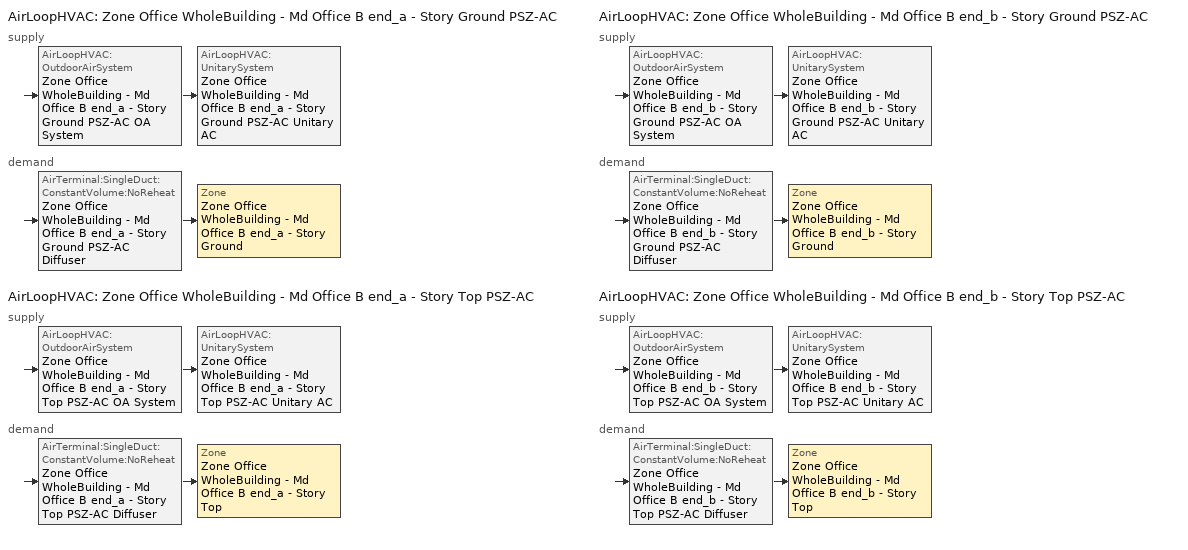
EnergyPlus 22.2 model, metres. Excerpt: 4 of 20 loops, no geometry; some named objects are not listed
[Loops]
AirLoopHVAC 'Zone Office WholeBuilding - Md Office B end_a - Story Ground PSZ-AC'
 supply: AirLoopHVAC:OutdoorAirSystem 'Zone Office WholeBuilding - Md Office B end_a - Story Ground PSZ-AC OA System' > AirLoopHVAC:UnitarySystem 'Zone Office WholeBuilding - Md Office B end_a - Story Ground PSZ-AC Unitary AC'
 demand: AirTerminal:SingleDuct:ConstantVolume:NoReheat 'Zone Office WholeBuilding - Md Office B end_a - Story Ground PSZ-AC Diffuser' > Zone 'Zone Office WholeBuilding - Md Office B end_a - Story Ground'
AirLoopHVAC 'Zone Office WholeBuilding - Md Office B end_a - Story Top PSZ-AC'
 supply: AirLoopHVAC:OutdoorAirSystem 'Zone Office WholeBuilding - Md Office B end_a - Story Top PSZ-AC OA System' > AirLoopHVAC:UnitarySystem 'Zone Office WholeBuilding - Md Office B end_a - Story Top PSZ-AC Unitary AC'
 demand: AirTerminal:SingleDuct:ConstantVolume:NoReheat 'Zone Office WholeBuilding - Md Office B end_a - Story Top PSZ-AC Diffuser' > Zone 'Zone Office WholeBuilding - Md Office B end_a - Story Top'
AirLoopHVAC 'Zone Office WholeBuilding - Md Office B end_b - Story Ground PSZ-AC'
 supply: AirLoopHVAC:OutdoorAirSystem 'Zone Office WholeBuilding - Md Office B end_b - Story Ground PSZ-AC OA System' > AirLoopHVAC:UnitarySystem 'Zone Office WholeBuilding - Md Office B end_b - Story Ground PSZ-AC Unitary AC'
 demand: AirTerminal:SingleDuct:ConstantVolume:NoReheat 'Zone Office WholeBuilding - Md Office B end_b - Story Ground PSZ-AC Diffuser' > Zone 'Zone Office WholeBuilding - Md Office B end_b - Story Ground'
AirLoopHVAC 'Zone Office WholeBuilding - Md Office B end_b - Story Top PSZ-AC'
 supply: AirLoopHVAC:OutdoorAirSystem 'Zone Office WholeBuilding - Md Office B end_b - Story Top PSZ-AC OA System' > AirLoopHVAC:UnitarySystem 'Zone Office WholeBuilding - Md Office B end_b - Story Top PSZ-AC Unitary AC'
 demand: AirTerminal:SingleDuct:ConstantVolume:NoReheat 'Zone Office WholeBuilding - Md Office B end_b - Story Top PSZ-AC Diffuser' > Zone 'Zone Office WholeBuilding - Md Office B end_b - Story Top'
[ZoneControl:Thermostat] Temperature Difference Between Cutout And Setpoint {deltaC}=0
Name | Zone or ZoneList | Control Type Schedule | Control 1
Zone Office WholeBuilding - Md Office B end_a - Story Ground Thermostat | Zone Office WholeBuilding - Md Office B end_a - Story Ground | Zone Office WholeBuilding - Md Office B end_a - Story Ground Thermostat Schedule | Office WholeBuilding - Md Office - 90.1-2016 Thermostat 8
Zone Office WholeBuilding - Md Office B end_a - Story Top Thermostat | Zone Office WholeBuilding - Md Office B end_a - Story Top | Zone Office WholeBuilding - Md Office B end_a - Story Top Thermostat Schedule | Office WholeBuilding - Md Office - 90.1-2016 Thermostat 9
Zone Office WholeBuilding - Md Office B end_b - Story Ground Thermostat | Zone Office WholeBuilding - Md Office B end_b - Story Ground | Zone Office WholeBuilding - Md Office B end_b - Story Ground Thermostat Schedule | Office WholeBuilding - Md Office - 90.1-2016 Thermostat 10
Zone Office WholeBuilding - Md Office B end_b - Story Top Thermostat | Zone Office WholeBuilding - Md Office B end_b - Story Top | Zone Office WholeBuilding - Md Office B end_b - Story Top Thermostat Schedule | Office WholeBuilding - Md Office - 90.1-2016 Thermostat 11
[ThermostatSetpoint:DualSetpoint] Heating Setpoint Temperature Schedule=OfficeMedium HTGSETP_SCH_YES_OPTIMUM; Cooling Setpoint Temperature Schedule=OfficeMedium CLGSETP_SCH_YES_OPTIMUM
Office WholeBuilding - Md Office - 90.1-2016 Thermostat 8; Office WholeBuilding - Md Office - 90.1-2016 Thermostat 9; Office WholeBuilding - Md Office - 90.1-2016 Thermostat 10; Office WholeBuilding - Md Office - 90.1-2016 Thermostat 11
[AirTerminal:SingleDuct:ConstantVolume:NoReheat] Availability Schedule=Always On Discrete; Maximum Air Flow Rate {m3/s}=AutoSize
Zone Office WholeBuilding - Md Office B end_a - Story Ground PSZ-AC Diffuser; Zone Office WholeBuilding - Md Office B end_a - Story Top PSZ-AC Diffuser; Zone Office WholeBuilding - Md Office B end_b - Story Ground PSZ-AC Diffuser; Zone Office WholeBuilding - Md Office B end_b - Story Top PSZ-AC Diffuser
[Zone equipment]
Zone Office WholeBuilding - Md Office B end_a - Story Ground: Zone Office WholeBuilding - Md Office B end_a - Story Ground PSZ-AC Diffuser
Zone Office WholeBuilding - Md Office B end_a - Story Top: Zone Office WholeBuilding - Md Office B end_a - Story Top PSZ-AC Diffuser
Zone Office WholeBuilding - Md Office B end_b - Story Ground: Zone Office WholeBuilding - Md Office B end_b - Story Ground PSZ-AC Diffuser
Zone Office WholeBuilding - Md Office B end_b - Story Top: Zone Office WholeBuilding - Md Office B end_b - Story Top PSZ-AC Diffuser
[Sizing:Zone] Zone Cooling Design Supply Air Temperature Input Method=SupplyAirTemperature; Zone Cooling Design Supply Air Temperature {C}=12.7778; Zone Cooling Design Supply Air Temperature Difference {deltaC}=11.11; Zone Heating Design Supply Air Temperature Input Method=SupplyAirTemperature; Zone Heating Design Supply Air Temperature {C}=50; Zone Heating Design Supply Air Temperature Difference {deltaC}=11.11; Zone Cooling Design Supply Air Humidity Ratio {kgWater/kgDryAir}=0.0085; Zone Heating Design Supply Air Humidity Ratio {kgWater/kgDryAir}=0.008; Cooling Design Air Flow Method=DesignDay; Cooling Design Air Flow Rate {m3/s}=0; Cooling Minimum Air Flow per Zone Floor Area {m3/s-m2}=0.000762; Cooling Minimum Air Flow {m3/s}=0; Cooling Minimum Air Flow Fraction=0; Heating Design Air Flow Method=DesignDay; Heating Design Air Flow Rate {m3/s}=0; Heating Maximum Air Flow per Zone Floor Area {m3/s-m2}=0.002032; Heating Maximum Air Flow {m3/s}=0.141576; Heating Maximum Air Flow Fraction=0.3; Account for Dedicated Outdoor Air System=No; Zone Load Sizing Method=Sensible Load Only No Latent Load; Zone Latent Cooling Design Supply Air Humidity Ratio Input Method=HumidityRatioDifference; Zone Cooling Design Supply Air Humidity Ratio Difference {kgWater/kgDryAir}=0.005; Zone Latent Heating Design Supply Air Humidity Ratio Input Method=HumidityRatioDifference; Zone Humidification Design Supply Air Humidity Ratio Difference {kgWater/kgDryAir}=0.005
Name | Design Specification Outdoor Air Object
Zone Office WholeBuilding - Md Office B end_a - Story Ground | Zone Office WholeBuilding - Md Office B end_a - Story Ground DSOA Space List
Zone Office WholeBuilding - Md Office B end_a - Story Top | Zone Office WholeBuilding - Md Office B end_a - Story Top DSOA Space List
Zone Office WholeBuilding - Md Office B end_b - Story Ground | Zone Office WholeBuilding - Md Office B end_b - Story Ground DSOA Space List
Zone Office WholeBuilding - Md Office B end_b - Story Top | Zone Office WholeBuilding - Md Office B end_b - Story Top DSOA Space List
[Controller:MechanicalVentilation] Demand Controlled Ventilation=No; System Outdoor Air Method=ZoneSum; Design Specification Outdoor Air Object Name 1=Office WholeBuilding - Md Office Ventilation
Name | Availability Schedule | Zone or ZoneList Name 1
Controller Mechanical Ventilation 5 | Zone Office WholeBuilding - Md Office B end_a - Story Ground PSZ-AC Occ Sch | Zone Office WholeBuilding - Md Office B end_a - Story Ground
Controller Mechanical Ventilation 14 | Zone Office WholeBuilding - Md Office B end_a - Story Top PSZ-AC Occ Sch | Zone Office WholeBuilding - Md Office B end_a - Story Top
Controller Mechanical Ventilation 6 | Zone Office WholeBuilding - Md Office B end_b - Story Ground PSZ-AC Occ Sch | Zone Office WholeBuilding - Md Office B end_b - Story Ground
Controller Mechanical Ventilation 15 | Zone Office WholeBuilding - Md Office B end_b - Story Top PSZ-AC Occ Sch | Zone Office WholeBuilding - Md Office B end_b - Story Top
[DesignSpecification:OutdoorAir]
Office WholeBuilding - Md Office Ventilation: Outdoor Air Method=Sum; Outdoor Air Flow per Person {m3/s-person}=0; Outdoor Air Flow per Zone Floor Area {m3/s-m2}=0.0004318; Outdoor Air Flow per Zone {m3/s}=0; Outdoor Air Flow Air Changes per Hour {1/hr}=0
[DesignSpecification:OutdoorAir:SpaceList] Space Design Specification Outdoor Air Object Name 1=Office WholeBuilding - Md Office Ventilation
Name | Space Name 1
Zone Office WholeBuilding - Md Office B end_a - Story Ground DSOA Space List | Office WholeBuilding - Md Office B end_a - Story Ground
Zone Office WholeBuilding - Md Office B end_a - Story Top DSOA Space List | Office WholeBuilding - Md Office B end_a - Story Top
Zone Office WholeBuilding - Md Office B end_b - Story Ground DSOA Space List | Office WholeBuilding - Md Office B end_b - Story Ground
Zone Office WholeBuilding - Md Office B end_b - Story Top DSOA Space List | Office WholeBuilding - Md Office B end_b - Story Top
[AirLoopHVAC] Design Supply Air Flow Rate {m3/s}=AutoSize; Design Return Air Flow Fraction of Supply Air Flow=1
Zone Office WholeBuilding - Md Office B end_a - Story Ground PSZ-AC; Zone Office WholeBuilding - Md Office B end_a - Story Top PSZ-AC; Zone Office WholeBuilding - Md Office B end_b - Story Ground PSZ-AC; Zone Office WholeBuilding - Md Office B end_b - Story Top PSZ-AC
[Sizing:System] Type of Load to Size On=Sensible; Design Outdoor Air Flow Rate {m3/s}=Autosize; Central Heating Maximum System Air Flow Ratio=1; Preheat Design Temperature {C}=7.22222; Preheat Design Humidity Ratio {kgWater/kgDryAir}=0.008; Precool Design Temperature {C}=12.7778; Precool Design Humidity Ratio {kgWater/kgDryAir}=0.008; Central Cooling Design Supply Air Temperature {C}=12.7778; Central Heating Design Supply Air Temperature {C}=50; Type of Zone Sum to Use=Coincident; 100% Outdoor Air in Cooling=No; 100% Outdoor Air in Heating=No; Central Cooling Design Supply Air Humidity Ratio {kgWater/kgDryAir}=0.0085; Central Heating Design Supply Air Humidity Ratio {kgWater/kgDryAir}=0.008; Cooling Supply Air Flow Rate Method=DesignDay; Cooling Supply Air Flow Rate {m3/s}=0; Cooling Supply Air Flow Rate Per Floor Area {m3/s-m2}=0.00996765; Cooling Fraction of Autosized Cooling Supply Air Flow Rate=1; Cooling Supply Air Flow Rate Per Unit Cooling Capacity {m3/s-W}=3.94755e-05; Heating Supply Air Flow Rate Method=DesignDay; Heating Supply Air Flow Rate {m3/s}=0; Heating Supply Air Flow Rate Per Floor Area {m3/s-m2}=0.00996765; Heating Fraction of Autosized Heating Supply Air Flow Rate=1; Heating Fraction of Autosized Cooling Supply Air Flow Rate=1; Heating Supply Air Flow Rate Per Unit Heating Capacity {m3/s-W}=3.15882e-05; System Outdoor Air Method=ZoneSum; Zone Maximum Outdoor Air Fraction=1; Cooling Design Capacity Method=CoolingDesignCapacity; Cooling Design Capacity {W}=Autosize; Cooling Design Capacity Per Floor Area {W/m2}=234.7; Fraction of Autosized Cooling Design Capacity=1; Heating Design Capacity Method=HeatingDesignCapacity; Heating Design Capacity {W}=Autosize; Heating Design Capacity Per Floor Area {W/m2}=157; Fraction of Autosized Heating Design Capacity=1; Central Cooling Capacity Control Method=OnOff; Occupant Diversity=Autosize
Zone Office WholeBuilding - Md Office B end_a - Story Ground PSZ-AC; Zone Office WholeBuilding - Md Office B end_a - Story Top PSZ-AC; Zone Office WholeBuilding - Md Office B end_b - Story Ground PSZ-AC; Zone Office WholeBuilding - Md Office B end_b - Story Top PSZ-AC
[Controller:OutdoorAir] Minimum Outdoor Air Flow Rate {m3/s}=Autosize; Maximum Outdoor Air Flow Rate {m3/s}=Autosize; Economizer Control Type=NoEconomizer; Economizer Control Action Type=ModulateFlow; Economizer Maximum Limit Dry-Bulb Temperature {C}=28; Economizer Maximum Limit Enthalpy {J/kg}=64000; Lockout Type=LockoutWithHeating; Minimum Limit Type=FixedMinimum; High Humidity Control=No; Control High Indoor Humidity Based on Outdoor Humidity Ratio=Yes; Heat Recovery Bypass Control Type=BypassWhenWithinEconomizerLimits
Name | Minimum Outdoor Air Schedule | Maximum Fraction of Outdoor Air Schedule | Mechanical Ventilation Controller
Zone Office WholeBuilding - Md Office B end_a - Story Ground PSZ-AC OA System Controller | Zone Office WholeBuilding - Md Office B end_a - Story Ground PSZ-AC Occ Sch | ZoneOfficeWholeBuildingMdOfficeBendaStoryGroundPSZACmaxOASch | Controller Mechanical Ventilation 5
Zone Office WholeBuilding - Md Office B end_a - Story Top PSZ-AC OA System Controller | Zone Office WholeBuilding - Md Office B end_a - Story Top PSZ-AC Occ Sch | ZoneOfficeWholeBuildingMdOfficeBendaStoryTopPSZACmaxOASch | Controller Mechanical Ventilation 14
Zone Office WholeBuilding - Md Office B end_b - Story Ground PSZ-AC OA System Controller | Zone Office WholeBuilding - Md Office B end_b - Story Ground PSZ-AC Occ Sch | ZoneOfficeWholeBuildingMdOfficeBendbStoryGroundPSZACmaxOASch | Controller Mechanical Ventilation 6
Zone Office WholeBuilding - Md Office B end_b - Story Top PSZ-AC OA System Controller | Zone Office WholeBuilding - Md Office B end_b - Story Top PSZ-AC Occ Sch | ZoneOfficeWholeBuildingMdOfficeBendbStoryTopPSZACmaxOASch | Controller Mechanical Ventilation 15
[SetpointManager:MixedAir] Control Variable=Temperature
Name | Setpoint Node or NodeList
Zone Office WholeBuilding - Md Office B end_a - Story Ground PSZ-AC Mixed Air Node OS Default SPM | Zone Office WholeBuilding - Md Office B end_a - Story Ground PSZ-AC Mixed Air Node
Zone Office WholeBuilding - Md Office B end_a - Story Top PSZ-AC Mixed Air Node OS Default SPM | Zone Office WholeBuilding - Md Office B end_a - Story Top PSZ-AC Mixed Air Node
Zone Office WholeBuilding - Md Office B end_b - Story Ground PSZ-AC Mixed Air Node OS Default SPM | Zone Office WholeBuilding - Md Office B end_b - Story Ground PSZ-AC Mixed Air Node
Zone Office WholeBuilding - Md Office B end_b - Story Top PSZ-AC Mixed Air Node OS Default SPM | Zone Office WholeBuilding - Md Office B end_b - Story Top PSZ-AC Mixed Air Node
[AirLoopHVAC:UnitarySystem] Control Type=Load; Dehumidification Control Type=None; Availability Schedule=Always On Discrete; Fan Placement=DrawThrough; DX Heating Coil Sizing Ratio=1; Use DOAS DX Cooling Coil=No; Minimum Supply Air Temperature {C}=2; Latent Load Control=SensibleOnlyLoadControl; Cooling Supply Air Flow Rate {m3/s}=Autosize; Heating Supply Air Flow Rate {m3/s}=Autosize; No Load Supply Air Flow Rate {m3/s}=Autosize; Maximum Supply Air Temperature {C}=80; Maximum Outdoor Dry-Bulb Temperature for Supplemental Heater Operation {C}=21; Maximum Cycling Rate {cycles/hr}=2.5; Heat Pump Time Constant {s}=60; Fraction of On-Cycle Power Use=0.01; Heat Pump Fan Delay Time {s}=60; Ancillary On-Cycle Electric Power {W}=0; Ancillary Off-Cycle Electric Power {W}=0
Name | Controlling Zone or Thermostat Location | Supply Fan | Supply Air Fan Operating Mode Schedule | Heating Coil | Cooling Coil | Supplemental Heating Coil
Zone Office WholeBuilding - Md Office B end_a - Story Ground PSZ-AC Unitary AC | Zone Office WholeBuilding - Md Office B end_a - Story Ground | Zone Office WholeBuilding - Md Office B end_a - Story Ground PSZ-AC Fan | Zone Office WholeBuilding - Md Office B end_a - Story Ground PSZ-AC Occ Sch | Zone Office WholeBuilding - Md Office B end_a - Story Ground PSZ-AC Gas Htg Coil 25kBtu/hr 0.8 Thermal Eff | Zone Office WholeBuilding - Md Office B end_a - Story Ground PSZ-AC 1spd DX AC Clg Coil 11kBtu/hr 14.0SEER | Zone Office WholeBuilding - Md Office B end_a - Story Ground PSZ-AC No Heat
Zone Office WholeBuilding - Md Office B end_a - Story Top PSZ-AC Unitary AC | Zone Office WholeBuilding - Md Office B end_a - Story Top | Zone Office WholeBuilding - Md Office B end_a - Story Top PSZ-AC Fan | Zone Office WholeBuilding - Md Office B end_a - Story Top PSZ-AC Occ Sch | Zone Office WholeBuilding - Md Office B end_a - Story Top PSZ-AC Gas Htg Coil 33kBtu/hr 0.8 Thermal Eff | Zone Office WholeBuilding - Md Office B end_a - Story Top PSZ-AC 1spd DX AC Clg Coil 14kBtu/hr 14.0SEER | Zone Office WholeBuilding - Md Office B end_a - Story Top PSZ-AC No Heat
Zone Office WholeBuilding - Md Office B end_b - Story Ground PSZ-AC Unitary AC | Zone Office WholeBuilding - Md Office B end_b - Story Ground | Zone Office WholeBuilding - Md Office B end_b - Story Ground PSZ-AC Fan | Zone Office WholeBuilding - Md Office B end_b - Story Ground PSZ-AC Occ Sch | Zone Office WholeBuilding - Md Office B end_b - Story Ground PSZ-AC Gas Htg Coil 25kBtu/hr 0.8 Thermal Eff | Zone Office WholeBuilding - Md Office B end_b - Story Ground PSZ-AC 1spd DX AC Clg Coil 11kBtu/hr 14.0SEER | Zone Office WholeBuilding - Md Office B end_b - Story Ground PSZ-AC No Heat
Zone Office WholeBuilding - Md Office B end_b - Story Top PSZ-AC Unitary AC | Zone Office WholeBuilding - Md Office B end_b - Story Top | Zone Office WholeBuilding - Md Office B end_b - Story Top PSZ-AC Fan | Zone Office WholeBuilding - Md Office B end_b - Story Top PSZ-AC Occ Sch | Zone Office WholeBuilding - Md Office B end_b - Story Top PSZ-AC Gas Htg Coil 32kBtu/hr 0.8 Thermal Eff | Zone Office WholeBuilding - Md Office B end_b - Story Top PSZ-AC 1spd DX AC Clg Coil 14kBtu/hr 14.0SEER | Zone Office WholeBuilding - Md Office B end_b - Story Top PSZ-AC No Heat
[Fan:OnOff] Availability Schedule=Always On Discrete; Fan Total Efficiency=0.55575; Pressure Rise {Pa}=622.722; Maximum Flow Rate {m3/s}=Autosize; Motor Efficiency=0.855; Motor In Airstream Fraction=1
Name | Fan Power Ratio Function of Speed Ratio Curve | Fan Efficiency Ratio Function of Speed Ratio Curve
Zone Office WholeBuilding - Md Office B end_a - Story Ground PSZ-AC Fan | Fan On Off Power Curve 4 | Fan On Off Efficiency Curve 4
Zone Office WholeBuilding - Md Office B end_a - Story Top PSZ-AC Fan | Fan On Off Power Curve 13 | Fan On Off Efficiency Curve 13
Zone Office WholeBuilding - Md Office B end_b - Story Ground PSZ-AC Fan | Fan On Off Power Curve 5 | Fan On Off Efficiency Curve 5
Zone Office WholeBuilding - Md Office B end_b - Story Top PSZ-AC Fan | Fan On Off Power Curve 14 | Fan On Off Efficiency Curve 14
[Coil:Heating:Fuel] Availability Schedule=Always On Discrete; Fuel Type=NaturalGas; Burner Efficiency=0.8; Nominal Capacity {W}=AutoSize; Parasitic Electric Load {W}=0; Parasitic Fuel Load {W}=0
Zone Office WholeBuilding - Md Office B end_a - Story Ground PSZ-AC Gas Htg Coil 25kBtu/hr 0.8 Thermal Eff; Zone Office WholeBuilding - Md Office B end_a - Story Top PSZ-AC Gas Htg Coil 33kBtu/hr 0.8 Thermal Eff; Zone Office WholeBuilding - Md Office B end_b - Story Ground PSZ-AC Gas Htg Coil 25kBtu/hr 0.8 Thermal Eff; Zone Office WholeBuilding - Md Office B end_b - Story Top PSZ-AC Gas Htg Coil 32kBtu/hr 0.8 Thermal Eff
[Coil:Cooling:DX:SingleSpeed] Availability Schedule=Always On Discrete; Gross Rated Total Cooling Capacity {W}=Autosize; Gross Rated Sensible Heat Ratio=Autosize; Gross Rated Cooling COP {W/W}=4.11713; Rated Air Flow Rate {m3/s}=Autosize; Rated Evaporator Fan Power Per Volume Flow Rate 2017 {W/(m3/s)}=773.3; Rated Evaporator Fan Power Per Volume Flow Rate 2023 {W/(m3/s)}=934.4; Total Cooling Capacity Function of Temperature Curve=PSZ-AC_Unitary_PackagecoolCapFT; Total Cooling Capacity Function of Flow Fraction Curve=PSZ-AC_Unitary_PackagecoolFFF; Energy Input Ratio Function of Temperature Curve=PSZ-AC DX Unitary Package EIRFT; Energy Input Ratio Function of Flow Fraction Curve=PSZ-AC_Unitary_PackagecoolEIRFFF; Part Load Fraction Correlation Curve=PSZ-AC_Unitary_PackagecoolPLR; Minimum Outdoor Dry-Bulb Temperature for Compressor Operation {C}=-25; Nominal Time for Condensate Removal to Begin {s}=0; Ratio of Initial Moisture Evaporation Rate and Steady State Latent Capacity=0; Maximum Cycling Rate {cycles/hr}=0; Latent Capacity Time Constant {s}=0; Condenser Type=AirCooled; Evaporative Condenser Effectiveness=0.9; Evaporative Condenser Air Flow Rate {m3/s}=Autosize; Evaporative Condenser Pump Rated Power Consumption {W}=Autosize; Crankcase Heater Capacity {W}=0; Maximum Outdoor Dry-Bulb Temperature for Crankcase Heater Operation {C}=10; Basin Heater Capacity {W/K}=0; Basin Heater Setpoint Temperature {C}=2
Zone Office WholeBuilding - Md Office B end_a - Story Ground PSZ-AC 1spd DX AC Clg Coil 11kBtu/hr 14.0SEER; Zone Office WholeBuilding - Md Office B end_a - Story Top PSZ-AC 1spd DX AC Clg Coil 14kBtu/hr 14.0SEER; Zone Office WholeBuilding - Md Office B end_b - Story Ground PSZ-AC 1spd DX AC Clg Coil 11kBtu/hr 14.0SEER; Zone Office WholeBuilding - Md Office B end_b - Story Top PSZ-AC 1spd DX AC Clg Coil 14kBtu/hr 14.0SEER
[Coil:Heating:Electric] Availability Schedule=Always Off Discrete; Efficiency=1; Nominal Capacity {W}=0
Zone Office WholeBuilding - Md Office B end_a - Story Ground PSZ-AC No Heat; Zone Office WholeBuilding - Md Office B end_a - Story Top PSZ-AC No Heat; Zone Office WholeBuilding - Md Office B end_b - Story Ground PSZ-AC No Heat; Zone Office WholeBuilding - Md Office B end_b - Story Top PSZ-AC No Heat
[SetpointManager:SingleZone:Reheat] Control Variable=Temperature; Minimum Supply Air Temperature {C}=12.7778; Maximum Supply Air Temperature {C}=50
Name | Control Zone | Setpoint Node or NodeList
Zone Office WholeBuilding - Md Office B end_a - Story Ground Setpoint Manager SZ Reheat | Zone Office WholeBuilding - Md Office B end_a - Story Ground | Zone Office WholeBuilding - Md Office B end_a - Story Ground PSZ-AC Supply Outlet Node
Zone Office WholeBuilding - Md Office B end_a - Story Top Setpoint Manager SZ Reheat | Zone Office WholeBuilding - Md Office B end_a - Story Top | Zone Office WholeBuilding - Md Office B end_a - Story Top PSZ-AC Supply Outlet Node
Zone Office WholeBuilding - Md Office B end_b - Story Ground Setpoint Manager SZ Reheat | Zone Office WholeBuilding - Md Office B end_b - Story Ground | Zone Office WholeBuilding - Md Office B end_b - Story Ground PSZ-AC Supply Outlet Node
Zone Office WholeBuilding - Md Office B end_b - Story Top Setpoint Manager SZ Reheat | Zone Office WholeBuilding - Md Office B end_b - Story Top | Zone Office WholeBuilding - Md Office B end_b - Story Top PSZ-AC Supply Outlet Node
[Schedule:Day:Interval]
OfficeMedium HTGSETP_SCH_YES_OPTIMUM Wkdy Day: Average, 04:30, 15.6, 04:40, 15.9667, 04:50, 16.3333, 05:00, 16.7, 05:10, 17.0667, 05:20, 17.4333, 05:30, 17.8, 05:40, 18.1667, 05:50, 18.5333, 06:00, 18.9, 06:10, 19.2667, 06:20, 19.6333, 06:30, 20, 06:40, 20.1667, 06:50, 20.3333, 07:00, 20.5, 07:10, 20.6667, 07:20, 20.8333, 07:30, 21, 21:00, 21, 21:10, 20.55, 21:20, 20.1, 21:30, 19.65, 21:40, 19.2, 21:50, 18.75, 22:00, 18.3, 22:10, 17.85, 22:20, 17.4, 22:30, 16.95, 22:40, 16.5, 22:50, 16.05, 23:00, 15.6, 24:00, 15.6
OfficeMedium HTGSETP_SCH_YES_OPTIMUM Sat Day: Average, 04:30, 15.6, 04:40, 15.9667, 04:50, 16.3333, 05:00, 16.7, 05:10, 17.0667, 05:20, 17.4333, 05:30, 17.8, 05:40, 18.1667, 05:50, 18.5333, 06:00, 18.9, 06:10, 19.2667, 06:20, 19.6333, 06:30, 20, 06:40, 20.1667, 06:50, 20.3333, 07:00, 20.5, 07:10, 20.6667, 07:20, 20.8333, 07:30, 21, 15:00, 21, 15:09, 20.775, 15:19, 20.55, 15:29, 20.325, 15:39, 20.1, 15:49, 19.875, 15:59, 19.65, 16:09, 19.425, 16:19, 19.2, 16:30, 18.975, 16:40, 18.75, 16:50, 18.525, 17:00, 18.3, 17:10, 18.075, 17:20, 17.85, 17:30, 17.625, 17:40, 17.4, 17:50, 17.175, 18:00, 16.95, 18:10, 16.725, 18:20, 16.5, 18:30, 16.275, 18:40, 16.05, 18:50, 15.825, 19:00, 15.6, 24:00, 15.6
OfficeMedium HTGSETP_SCH_YES_OPTIMUM Default: Average, 24:00, 15.6
OfficeMedium HTGSETP_SCH_YES_OPTIMUM Summer Design Day: No, 24:00, 15.6
OfficeMedium HTGSETP_SCH_YES_OPTIMUM Winter Design Day: No, 05:00, 15.6, 06:00, 17.6, 07:00, 19.6, 22:00, 21, 24:00, 15.6
OfficeMedium CLGSETP_SCH_YES_OPTIMUM Wkdy Day: Average, 04:30, 26.7, 04:40, 26.5167, 04:50, 26.3333, 05:00, 26.15, 05:10, 25.9667, 05:20, 25.7833, 05:30, 25.6, 05:40, 25.5, 05:50, 25.4, 06:00, 25.3, 06:10, 25.2, 06:20, 25.1, 06:30, 25, 06:40, 24.8333, 06:50, 24.6667, 07:00, 24.5, 07:10, 24.3333, 07:20, 24.1667, 07:30, 24, 21:00, 24, 21:10, 24.225, 21:20, 24.45, 21:30, 24.675, 21:40, 24.9, 21:50, 25.125, 22:00, 25.35, 22:10, 25.575, 22:20, 25.8, 22:30, 26.025, 22:40, 26.25, 22:50, 26.475, 23:00, 26.7, 24:00, 26.7
OfficeMedium CLGSETP_SCH_YES_OPTIMUM Sat Day: Average, 04:30, 26.7, 04:40, 26.5333, 04:50, 26.3667, 05:00, 26.2, 05:10, 26.0333, 05:20, 25.8667, 05:30, 25.7, 05:40, 25.5833, 05:50, 25.4667, 06:00, 25.35, 06:10, 25.2333, 06:20, 25.1167, 06:30, 25, 06:40, 24.8333, 06:50, 24.6667, 07:00, 24.5, 07:10, 24.3333, 07:20, 24.1667, 07:30, 24, 15:00, 24, 15:09, 24.1125, 15:19, 24.225, 15:29, 24.3375, 15:39, 24.45, 15:49, 24.5625, 15:59, 24.675, 16:09, 24.7875, 16:19, 24.9, 16:30, 25.0125, 16:40, 25.125, 16:50, 25.2375, 17:00, 25.35, 17:10, 25.4625, 17:20, 25.575, 17:30, 25.6875, 17:40, 25.8, 17:50, 25.9125, 18:00, 26.025, 18:10, 26.1375, 18:20, 26.25, 18:30, 26.3625, 18:40, 26.475, 18:50, 26.5875, 19:00, 26.7, 24:00, 26.7
OfficeMedium CLGSETP_SCH_YES_OPTIMUM Default: Average, 24:00, 26.7
OfficeMedium CLGSETP_SCH_YES_OPTIMUM Summer Design Day: No, 05:00, 26.7, 06:00, 25.7, 07:00, 25, 22:00, 24, 24:00, 26.7
OfficeMedium CLGSETP_SCH_YES_OPTIMUM Winter Design Day: No, 24:00, 26.7
Zone Office WholeBuilding - Md Office B end_a - Story Ground PSZ-AC Occ Sch Friday; Zone Office WholeBuilding - Md Office B end_a - Story Ground PSZ-AC Occ Sch Default; Zone Office WholeBuilding - Md Office B end_a - Story Top PSZ-AC Occ Sch Friday; Zone Office WholeBuilding - Md Office B end_a - Story Top PSZ-AC Occ Sch Default; Zone Office WholeBuilding - Md Office B end_b - Story Ground PSZ-AC Occ Sch Friday; Zone Office WholeBuilding - Md Office B end_b - Story Ground PSZ-AC Occ Sch Default; Zone Office WholeBuilding - Md Office B end_b - Story Top PSZ-AC Occ Sch Friday; Zone Office WholeBuilding - Md Office B end_b - Story Top PSZ-AC Occ Sch Default: No, 06:50, 0, 18:10, 1, 24:00, 0
Zone Office WholeBuilding - Md Office B end_a - Story Ground PSZ-AC Occ Sch Saturday; Zone Office WholeBuilding - Md Office B end_a - Story Top PSZ-AC Occ Sch Saturday; Zone Office WholeBuilding - Md Office B end_b - Story Ground PSZ-AC Occ Sch Saturday; Zone Office WholeBuilding - Md Office B end_b - Story Top PSZ-AC Occ Sch Saturday: No, 07:20, 0, 12:59, 1, 24:00, 0
Zone Office WholeBuilding - Md Office B end_a - Story Ground PSZ-AC Occ Sch Sunday; Zone Office WholeBuilding - Md Office B end_a - Story Top PSZ-AC Occ Sch Sunday; Zone Office WholeBuilding - Md Office B end_b - Story Ground PSZ-AC Occ Sch Sunday; Zone Office WholeBuilding - Md Office B end_b - Story Top PSZ-AC Occ Sch Sunday: No, 24:00, 0
Zone Office WholeBuilding - Md Office B end_a - Story Ground PSZ-AC Occ Sch Summer Design Day; Zone Office WholeBuilding - Md Office B end_a - Story Ground PSZ-AC Occ Sch Winter Design Day; Zone Office WholeBuilding - Md Office B end_a - Story Top PSZ-AC Occ Sch Summer Design Day; Zone Office WholeBuilding - Md Office B end_a - Story Top PSZ-AC Occ Sch Winter Design Day; Zone Office WholeBuilding - Md Office B end_b - Story Ground PSZ-AC Occ Sch Summer Design Day; Zone Office WholeBuilding - Md Office B end_b - Story Ground PSZ-AC Occ Sch Winter Design Day; Zone Office WholeBuilding - Md Office B end_b - Story Top PSZ-AC Occ Sch Summer Design Day; Zone Office WholeBuilding - Md Office B end_b - Story Top PSZ-AC Occ Sch Winter Design Day: No, 24:00, 1
ZoneOfficeWholeBuildingMdOfficeBendaStoryGroundPSZACmaxOASchDefault; ZoneOfficeWholeBuildingMdOfficeBendaStoryTopPSZACmaxOASchDefault; ZoneOfficeWholeBuildingMdOfficeBendbStoryGroundPSZACmaxOASchDefault; ZoneOfficeWholeBuildingMdOfficeBendbStoryTopPSZACmaxOASchDefault: No, 24:00, 0.7
[Schedule:Week:Daily]
OfficeMedium HTGSETP_SCH_YES_OPTIMUM Week Rule - Jan1-Jan4: OfficeMedium HTGSETP_SCH_YES_OPTIMUM Wkdy Day, OfficeMedium HTGSETP_SCH_YES_OPTIMUM Wkdy Day, OfficeMedium HTGSETP_SCH_YES_OPTIMUM Wkdy Day, OfficeMedium HTGSETP_SCH_YES_OPTIMUM Wkdy Day, OfficeMedium HTGSETP_SCH_YES_OPTIMUM Wkdy Day, OfficeMedium HTGSETP_SCH_YES_OPTIMUM Wkdy Day, OfficeMedium HTGSETP_SCH_YES_OPTIMUM Sat Day, OfficeMedium HTGSETP_SCH_YES_OPTIMUM Default, OfficeMedium HTGSETP_SCH_YES_OPTIMUM Summer Design Day, OfficeMedium HTGSETP_SCH_YES_OPTIMUM Winter Design Day, OfficeMedium HTGSETP_SCH_YES_OPTIMUM Default, OfficeMedium HTGSETP_SCH_YES_OPTIMUM Default
OfficeMedium HTGSETP_SCH_YES_OPTIMUM Week Rule - Jan5-Dec31: OfficeMedium HTGSETP_SCH_YES_OPTIMUM Default, OfficeMedium HTGSETP_SCH_YES_OPTIMUM Wkdy Day, OfficeMedium HTGSETP_SCH_YES_OPTIMUM Wkdy Day, OfficeMedium HTGSETP_SCH_YES_OPTIMUM Wkdy Day, OfficeMedium HTGSETP_SCH_YES_OPTIMUM Wkdy Day, OfficeMedium HTGSETP_SCH_YES_OPTIMUM Wkdy Day, OfficeMedium HTGSETP_SCH_YES_OPTIMUM Sat Day, OfficeMedium HTGSETP_SCH_YES_OPTIMUM Default, OfficeMedium HTGSETP_SCH_YES_OPTIMUM Summer Design Day, OfficeMedium HTGSETP_SCH_YES_OPTIMUM Winter Design Day, OfficeMedium HTGSETP_SCH_YES_OPTIMUM Default, OfficeMedium HTGSETP_SCH_YES_OPTIMUM Default
OfficeMedium CLGSETP_SCH_YES_OPTIMUM Week Rule - Jan1-Jan4: OfficeMedium CLGSETP_SCH_YES_OPTIMUM Wkdy Day, OfficeMedium CLGSETP_SCH_YES_OPTIMUM Wkdy Day, OfficeMedium CLGSETP_SCH_YES_OPTIMUM Wkdy Day, OfficeMedium CLGSETP_SCH_YES_OPTIMUM Wkdy Day, OfficeMedium CLGSETP_SCH_YES_OPTIMUM Wkdy Day, OfficeMedium CLGSETP_SCH_YES_OPTIMUM Wkdy Day, OfficeMedium CLGSETP_SCH_YES_OPTIMUM Sat Day, OfficeMedium CLGSETP_SCH_YES_OPTIMUM Default, OfficeMedium CLGSETP_SCH_YES_OPTIMUM Summer Design Day, OfficeMedium CLGSETP_SCH_YES_OPTIMUM Winter Design Day, OfficeMedium CLGSETP_SCH_YES_OPTIMUM Default, OfficeMedium CLGSETP_SCH_YES_OPTIMUM Default
OfficeMedium CLGSETP_SCH_YES_OPTIMUM Week Rule - Jan5-Dec31: OfficeMedium CLGSETP_SCH_YES_OPTIMUM Default, OfficeMedium CLGSETP_SCH_YES_OPTIMUM Wkdy Day, OfficeMedium CLGSETP_SCH_YES_OPTIMUM Wkdy Day, OfficeMedium CLGSETP_SCH_YES_OPTIMUM Wkdy Day, OfficeMedium CLGSETP_SCH_YES_OPTIMUM Wkdy Day, OfficeMedium CLGSETP_SCH_YES_OPTIMUM Wkdy Day, OfficeMedium CLGSETP_SCH_YES_OPTIMUM Sat Day, OfficeMedium CLGSETP_SCH_YES_OPTIMUM Default, OfficeMedium CLGSETP_SCH_YES_OPTIMUM Summer Design Day, OfficeMedium CLGSETP_SCH_YES_OPTIMUM Winter Design Day, OfficeMedium CLGSETP_SCH_YES_OPTIMUM Default, OfficeMedium CLGSETP_SCH_YES_OPTIMUM Default
Zone Office WholeBuilding - Md Office B end_a - Story Ground PSZ-AC Occ Sch Week Rule - Jan1-Jan4: Zone Office WholeBuilding - Md Office B end_a - Story Ground PSZ-AC Occ Sch Friday, Zone Office WholeBuilding - Md Office B end_a - Story Ground PSZ-AC Occ Sch Friday, Zone Office WholeBuilding - Md Office B end_a - Story Ground PSZ-AC Occ Sch Friday, Zone Office WholeBuilding - Md Office B end_a - Story Ground PSZ-AC Occ Sch Friday, Zone Office WholeBuilding - Md Office B end_a - Story Ground PSZ-AC Occ Sch Default, Zone Office WholeBuilding - Md Office B end_a - Story Ground PSZ-AC Occ Sch Friday, Zone Office WholeBuilding - Md Office B end_a - Story Ground PSZ-AC Occ Sch Saturday, Zone Office WholeBuilding - Md Office B end_a - Story Ground PSZ-AC Occ Sch Default, Zone Office WholeBuilding - Md Office B end_a - Story Ground PSZ-AC Occ Sch Summer Design Day, Zone Office WholeBuilding - Md Office B end_a - Story Ground PSZ-AC Occ Sch Winter Design Day, Zone Office WholeBuilding - Md Office B end_a - Story Ground PSZ-AC Occ Sch Default, Zone Office WholeBuilding - Md Office B end_a - Story Ground PSZ-AC Occ Sch Default
Zone Office WholeBuilding - Md Office B end_a - Story Ground PSZ-AC Occ Sch Week Rule - Jan5-Dec31: Zone Office WholeBuilding - Md Office B end_a - Story Ground PSZ-AC Occ Sch Sunday, Zone Office WholeBuilding - Md Office B end_a - Story Ground PSZ-AC Occ Sch Friday, Zone Office WholeBuilding - Md Office B end_a - Story Ground PSZ-AC Occ Sch Friday, Zone Office WholeBuilding - Md Office B end_a - Story Ground PSZ-AC Occ Sch Friday, Zone Office WholeBuilding - Md Office B end_a - Story Ground PSZ-AC Occ Sch Default, Zone Office WholeBuilding - Md Office B end_a - Story Ground PSZ-AC Occ Sch Friday, Zone Office WholeBuilding - Md Office B end_a - Story Ground PSZ-AC Occ Sch Saturday, Zone Office WholeBuilding - Md Office B end_a - Story Ground PSZ-AC Occ Sch Default, Zone Office WholeBuilding - Md Office B end_a - Story Ground PSZ-AC Occ Sch Summer Design Day, Zone Office WholeBuilding - Md Office B end_a - Story Ground PSZ-AC Occ Sch Winter Design Day, Zone Office WholeBuilding - Md Office B end_a - Story Ground PSZ-AC Occ Sch Default, Zone Office WholeBuilding - Md Office B end_a - Story Ground PSZ-AC Occ Sch Default
Zone Office WholeBuilding - Md Office B end_a - Story Top PSZ-AC Occ Sch Week Rule - Jan1-Jan4: Zone Office WholeBuilding - Md Office B end_a - Story Top PSZ-AC Occ Sch Friday, Zone Office WholeBuilding - Md Office B end_a - Story Top PSZ-AC Occ Sch Friday, Zone Office WholeBuilding - Md Office B end_a - Story Top PSZ-AC Occ Sch Friday, Zone Office WholeBuilding - Md Office B end_a - Story Top PSZ-AC Occ Sch Friday, Zone Office WholeBuilding - Md Office B end_a - Story Top PSZ-AC Occ Sch Default, Zone Office WholeBuilding - Md Office B end_a - Story Top PSZ-AC Occ Sch Friday, Zone Office WholeBuilding - Md Office B end_a - Story Top PSZ-AC Occ Sch Saturday, Zone Office WholeBuilding - Md Office B end_a - Story Top PSZ-AC Occ Sch Default, Zone Office WholeBuilding - Md Office B end_a - Story Top PSZ-AC Occ Sch Summer Design Day, Zone Office WholeBuilding - Md Office B end_a - Story Top PSZ-AC Occ Sch Winter Design Day, Zone Office WholeBuilding - Md Office B end_a - Story Top PSZ-AC Occ Sch Default, Zone Office WholeBuilding - Md Office B end_a - Story Top PSZ-AC Occ Sch Default
Zone Office WholeBuilding - Md Office B end_a - Story Top PSZ-AC Occ Sch Week Rule - Jan5-Dec31: Zone Office WholeBuilding - Md Office B end_a - Story Top PSZ-AC Occ Sch Sunday, Zone Office WholeBuilding - Md Office B end_a - Story Top PSZ-AC Occ Sch Friday, Zone Office WholeBuilding - Md Office B end_a - Story Top PSZ-AC Occ Sch Friday, Zone Office WholeBuilding - Md Office B end_a - Story Top PSZ-AC Occ Sch Friday, Zone Office WholeBuilding - Md Office B end_a - Story Top PSZ-AC Occ Sch Default, Zone Office WholeBuilding - Md Office B end_a - Story Top PSZ-AC Occ Sch Friday, Zone Office WholeBuilding - Md Office B end_a - Story Top PSZ-AC Occ Sch Saturday, Zone Office WholeBuilding - Md Office B end_a - Story Top PSZ-AC Occ Sch Default, Zone Office WholeBuilding - Md Office B end_a - Story Top PSZ-AC Occ Sch Summer Design Day, Zone Office WholeBuilding - Md Office B end_a - Story Top PSZ-AC Occ Sch Winter Design Day, Zone Office WholeBuilding - Md Office B end_a - Story Top PSZ-AC Occ Sch Default, Zone Office WholeBuilding - Md Office B end_a - Story Top PSZ-AC Occ Sch Default
Zone Office WholeBuilding - Md Office B end_b - Story Ground PSZ-AC Occ Sch Week Rule - Jan1-Jan4: Zone Office WholeBuilding - Md Office B end_b - Story Ground PSZ-AC Occ Sch Friday, Zone Office WholeBuilding - Md Office B end_b - Story Ground PSZ-AC Occ Sch Friday, Zone Office WholeBuilding - Md Office B end_b - Story Ground PSZ-AC Occ Sch Friday, Zone Office WholeBuilding - Md Office B end_b - Story Ground PSZ-AC Occ Sch Friday, Zone Office WholeBuilding - Md Office B end_b - Story Ground PSZ-AC Occ Sch Default, Zone Office WholeBuilding - Md Office B end_b - Story Ground PSZ-AC Occ Sch Friday, Zone Office WholeBuilding - Md Office B end_b - Story Ground PSZ-AC Occ Sch Saturday, Zone Office WholeBuilding - Md Office B end_b - Story Ground PSZ-AC Occ Sch Default, Zone Office WholeBuilding - Md Office B end_b - Story Ground PSZ-AC Occ Sch Summer Design Day, Zone Office WholeBuilding - Md Office B end_b - Story Ground PSZ-AC Occ Sch Winter Design Day, Zone Office WholeBuilding - Md Office B end_b - Story Ground PSZ-AC Occ Sch Default, Zone Office WholeBuilding - Md Office B end_b - Story Ground PSZ-AC Occ Sch Default
Zone Office WholeBuilding - Md Office B end_b - Story Ground PSZ-AC Occ Sch Week Rule - Jan5-Dec31: Zone Office WholeBuilding - Md Office B end_b - Story Ground PSZ-AC Occ Sch Sunday, Zone Office WholeBuilding - Md Office B end_b - Story Ground PSZ-AC Occ Sch Friday, Zone Office WholeBuilding - Md Office B end_b - Story Ground PSZ-AC Occ Sch Friday, Zone Office WholeBuilding - Md Office B end_b - Story Ground PSZ-AC Occ Sch Friday, Zone Office WholeBuilding - Md Office B end_b - Story Ground PSZ-AC Occ Sch Default, Zone Office WholeBuilding - Md Office B end_b - Story Ground PSZ-AC Occ Sch Friday, Zone Office WholeBuilding - Md Office B end_b - Story Ground PSZ-AC Occ Sch Saturday, Zone Office WholeBuilding - Md Office B end_b - Story Ground PSZ-AC Occ Sch Default, Zone Office WholeBuilding - Md Office B end_b - Story Ground PSZ-AC Occ Sch Summer Design Day, Zone Office WholeBuilding - Md Office B end_b - Story Ground PSZ-AC Occ Sch Winter Design Day, Zone Office WholeBuilding - Md Office B end_b - Story Ground PSZ-AC Occ Sch Default, Zone Office WholeBuilding - Md Office B end_b - Story Ground PSZ-AC Occ Sch Default
Zone Office WholeBuilding - Md Office B end_b - Story Top PSZ-AC Occ Sch Week Rule - Jan1-Jan4: Zone Office WholeBuilding - Md Office B end_b - Story Top PSZ-AC Occ Sch Friday, Zone Office WholeBuilding - Md Office B end_b - Story Top PSZ-AC Occ Sch Friday, Zone Office WholeBuilding - Md Office B end_b - Story Top PSZ-AC Occ Sch Friday, Zone Office WholeBuilding - Md Office B end_b - Story Top PSZ-AC Occ Sch Friday, Zone Office WholeBuilding - Md Office B end_b - Story Top PSZ-AC Occ Sch Default, Zone Office WholeBuilding - Md Office B end_b - Story Top PSZ-AC Occ Sch Friday, Zone Office WholeBuilding - Md Office B end_b - Story Top PSZ-AC Occ Sch Saturday, Zone Office WholeBuilding - Md Office B end_b - Story Top PSZ-AC Occ Sch Default, Zone Office WholeBuilding - Md Office B end_b - Story Top PSZ-AC Occ Sch Summer Design Day, Zone Office WholeBuilding - Md Office B end_b - Story Top PSZ-AC Occ Sch Winter Design Day, Zone Office WholeBuilding - Md Office B end_b - Story Top PSZ-AC Occ Sch Default, Zone Office WholeBuilding - Md Office B end_b - Story Top PSZ-AC Occ Sch Default
Zone Office WholeBuilding - Md Office B end_b - Story Top PSZ-AC Occ Sch Week Rule - Jan5-Dec31: Zone Office WholeBuilding - Md Office B end_b - Story Top PSZ-AC Occ Sch Sunday, Zone Office WholeBuilding - Md Office B end_b - Story Top PSZ-AC Occ Sch Friday, Zone Office WholeBuilding - Md Office B end_b - Story Top PSZ-AC Occ Sch Friday, Zone Office WholeBuilding - Md Office B end_b - Story Top PSZ-AC Occ Sch Friday, Zone Office WholeBuilding - Md Office B end_b - Story Top PSZ-AC Occ Sch Default, Zone Office WholeBuilding - Md Office B end_b - Story Top PSZ-AC Occ Sch Friday, Zone Office WholeBuilding - Md Office B end_b - Story Top PSZ-AC Occ Sch Saturday, Zone Office WholeBuilding - Md Office B end_b - Story Top PSZ-AC Occ Sch Default, Zone Office WholeBuilding - Md Office B end_b - Story Top PSZ-AC Occ Sch Summer Design Day, Zone Office WholeBuilding - Md Office B end_b - Story Top PSZ-AC Occ Sch Winter Design Day, Zone Office WholeBuilding - Md Office B end_b - Story Top PSZ-AC Occ Sch Default, Zone Office WholeBuilding - Md Office B end_b - Story Top PSZ-AC Occ Sch Default
ZoneOfficeWholeBuildingMdOfficeBendaStoryGroundPSZACmaxOASch Week Rule - Jan1-Dec31: ZoneOfficeWholeBuildingMdOfficeBendaStoryGroundPSZACmaxOASchDefault, ZoneOfficeWholeBuildingMdOfficeBendaStoryGroundPSZACmaxOASchDefault, ZoneOfficeWholeBuildingMdOfficeBendaStoryGroundPSZACmaxOASchDefault, ZoneOfficeWholeBuildingMdOfficeBendaStoryGroundPSZACmaxOASchDefault, ZoneOfficeWholeBuildingMdOfficeBendaStoryGroundPSZACmaxOASchDefault, ZoneOfficeWholeBuildingMdOfficeBendaStoryGroundPSZACmaxOASchDefault, ZoneOfficeWholeBuildingMdOfficeBendaStoryGroundPSZACmaxOASchDefault, ZoneOfficeWholeBuildingMdOfficeBendaStoryGroundPSZACmaxOASchDefault, ZoneOfficeWholeBuildingMdOfficeBendaStoryGroundPSZACmaxOASchDefault, ZoneOfficeWholeBuildingMdOfficeBendaStoryGroundPSZACmaxOASchDefault, ZoneOfficeWholeBuildingMdOfficeBendaStoryGroundPSZACmaxOASchDefault, ZoneOfficeWholeBuildingMdOfficeBendaStoryGroundPSZACmaxOASchDefault
ZoneOfficeWholeBuildingMdOfficeBendaStoryTopPSZACmaxOASch Week Rule - Jan1-Dec31: ZoneOfficeWholeBuildingMdOfficeBendaStoryTopPSZACmaxOASchDefault, ZoneOfficeWholeBuildingMdOfficeBendaStoryTopPSZACmaxOASchDefault, ZoneOfficeWholeBuildingMdOfficeBendaStoryTopPSZACmaxOASchDefault, ZoneOfficeWholeBuildingMdOfficeBendaStoryTopPSZACmaxOASchDefault, ZoneOfficeWholeBuildingMdOfficeBendaStoryTopPSZACmaxOASchDefault, ZoneOfficeWholeBuildingMdOfficeBendaStoryTopPSZACmaxOASchDefault, ZoneOfficeWholeBuildingMdOfficeBendaStoryTopPSZACmaxOASchDefault, ZoneOfficeWholeBuildingMdOfficeBendaStoryTopPSZACmaxOASchDefault, ZoneOfficeWholeBuildingMdOfficeBendaStoryTopPSZACmaxOASchDefault, ZoneOfficeWholeBuildingMdOfficeBendaStoryTopPSZACmaxOASchDefault, ZoneOfficeWholeBuildingMdOfficeBendaStoryTopPSZACmaxOASchDefault, ZoneOfficeWholeBuildingMdOfficeBendaStoryTopPSZACmaxOASchDefault
ZoneOfficeWholeBuildingMdOfficeBendbStoryGroundPSZACmaxOASch Week Rule - Jan1-Dec31: ZoneOfficeWholeBuildingMdOfficeBendbStoryGroundPSZACmaxOASchDefault, ZoneOfficeWholeBuildingMdOfficeBendbStoryGroundPSZACmaxOASchDefault, ZoneOfficeWholeBuildingMdOfficeBendbStoryGroundPSZACmaxOASchDefault, ZoneOfficeWholeBuildingMdOfficeBendbStoryGroundPSZACmaxOASchDefault, ZoneOfficeWholeBuildingMdOfficeBendbStoryGroundPSZACmaxOASchDefault, ZoneOfficeWholeBuildingMdOfficeBendbStoryGroundPSZACmaxOASchDefault, ZoneOfficeWholeBuildingMdOfficeBendbStoryGroundPSZACmaxOASchDefault, ZoneOfficeWholeBuildingMdOfficeBendbStoryGroundPSZACmaxOASchDefault, ZoneOfficeWholeBuildingMdOfficeBendbStoryGroundPSZACmaxOASchDefault, ZoneOfficeWholeBuildingMdOfficeBendbStoryGroundPSZACmaxOASchDefault, ZoneOfficeWholeBuildingMdOfficeBendbStoryGroundPSZACmaxOASchDefault, ZoneOfficeWholeBuildingMdOfficeBendbStoryGroundPSZACmaxOASchDefault
ZoneOfficeWholeBuildingMdOfficeBendbStoryTopPSZACmaxOASch Week Rule - Jan1-Dec31: ZoneOfficeWholeBuildingMdOfficeBendbStoryTopPSZACmaxOASchDefault, ZoneOfficeWholeBuildingMdOfficeBendbStoryTopPSZACmaxOASchDefault, ZoneOfficeWholeBuildingMdOfficeBendbStoryTopPSZACmaxOASchDefault, ZoneOfficeWholeBuildingMdOfficeBendbStoryTopPSZACmaxOASchDefault, ZoneOfficeWholeBuildingMdOfficeBendbStoryTopPSZACmaxOASchDefault, ZoneOfficeWholeBuildingMdOfficeBendbStoryTopPSZACmaxOASchDefault, ZoneOfficeWholeBuildingMdOfficeBendbStoryTopPSZACmaxOASchDefault, ZoneOfficeWholeBuildingMdOfficeBendbStoryTopPSZACmaxOASchDefault, ZoneOfficeWholeBuildingMdOfficeBendbStoryTopPSZACmaxOASchDefault, ZoneOfficeWholeBuildingMdOfficeBendbStoryTopPSZACmaxOASchDefault, ZoneOfficeWholeBuildingMdOfficeBendbStoryTopPSZACmaxOASchDefault, ZoneOfficeWholeBuildingMdOfficeBendbStoryTopPSZACmaxOASchDefault
[Schedule:Year]
OfficeMedium HTGSETP_SCH_YES_OPTIMUM: OfficeMedium HTGSETP_SCH_YES_OPTIMUM Week Rule - Jan1-Jan4, 1, 1, 1, 4, OfficeMedium HTGSETP_SCH_YES_OPTIMUM Week Rule - Jan5-Dec31, 1, 5, 12, 31
OfficeMedium CLGSETP_SCH_YES_OPTIMUM: OfficeMedium CLGSETP_SCH_YES_OPTIMUM Week Rule - Jan1-Jan4, 1, 1, 1, 4, OfficeMedium CLGSETP_SCH_YES_OPTIMUM Week Rule - Jan5-Dec31, 1, 5, 12, 31
Zone Office WholeBuilding - Md Office B end_a - Story Ground PSZ-AC Occ Sch: Zone Office WholeBuilding - Md Office B end_a - Story Ground PSZ-AC Occ Sch Week Rule - Jan1-Jan4, 1, 1, 1, 4, Zone Office WholeBuilding - Md Office B end_a - Story Ground PSZ-AC Occ Sch Week Rule - Jan5-Dec31, 1, 5, 12, 31
Zone Office WholeBuilding - Md Office B end_a - Story Top PSZ-AC Occ Sch: Zone Office WholeBuilding - Md Office B end_a - Story Top PSZ-AC Occ Sch Week Rule - Jan1-Jan4, 1, 1, 1, 4, Zone Office WholeBuilding - Md Office B end_a - Story Top PSZ-AC Occ Sch Week Rule - Jan5-Dec31, 1, 5, 12, 31
Zone Office WholeBuilding - Md Office B end_b - Story Ground PSZ-AC Occ Sch: Zone Office WholeBuilding - Md Office B end_b - Story Ground PSZ-AC Occ Sch Week Rule - Jan1-Jan4, 1, 1, 1, 4, Zone Office WholeBuilding - Md Office B end_b - Story Ground PSZ-AC Occ Sch Week Rule - Jan5-Dec31, 1, 5, 12, 31
Zone Office WholeBuilding - Md Office B end_b - Story Top PSZ-AC Occ Sch: Zone Office WholeBuilding - Md Office B end_b - Story Top PSZ-AC Occ Sch Week Rule - Jan1-Jan4, 1, 1, 1, 4, Zone Office WholeBuilding - Md Office B end_b - Story Top PSZ-AC Occ Sch Week Rule - Jan5-Dec31, 1, 5, 12, 31
ZoneOfficeWholeBuildingMdOfficeBendaStoryGroundPSZACmaxOASch: ZoneOfficeWholeBuildingMdOfficeBendaStoryGroundPSZACmaxOASch Week Rule - Jan1-Dec31, 1, 1, 12, 31
ZoneOfficeWholeBuildingMdOfficeBendaStoryTopPSZACmaxOASch: ZoneOfficeWholeBuildingMdOfficeBendaStoryTopPSZACmaxOASch Week Rule - Jan1-Dec31, 1, 1, 12, 31
ZoneOfficeWholeBuildingMdOfficeBendbStoryGroundPSZACmaxOASch: ZoneOfficeWholeBuildingMdOfficeBendbStoryGroundPSZACmaxOASch Week Rule - Jan1-Dec31, 1, 1, 12, 31
ZoneOfficeWholeBuildingMdOfficeBendbStoryTopPSZACmaxOASch: ZoneOfficeWholeBuildingMdOfficeBendbStoryTopPSZACmaxOASch Week Rule - Jan1-Dec31, 1, 1, 12, 31
[Schedule:Compact]
Zone Office WholeBuilding - Md Office B end_a - Story Ground Thermostat Schedule; Zone Office WholeBuilding - Md Office B end_a - Story Top Thermostat Schedule; Zone Office WholeBuilding - Md Office B end_b - Story Ground Thermostat Schedule; Zone Office WholeBuilding - Md Office B end_b - Story Top Thermostat Schedule: Through: 12/31, For: AllDays, Until: 24:00, 4
[Schedule:Constant]
Name | Hourly Value
Always Off Discrete | 0
Always On Discrete | 1
[Curve:Exponent] Coefficient1 Constant=1; Coefficient2 Constant=0; Coefficient3 Constant=0; Minimum Value of x {BasedOnField A2}=0; Maximum Value of x {BasedOnField A2}=1
Fan On Off Power Curve 4; Fan On Off Power Curve 13; Fan On Off Power Curve 5; Fan On Off Power Curve 14
[Curve:Cubic] Coefficient1 Constant=1; Coefficient2 x=0; Coefficient3 x**2=0; Coefficient4 x**3=0; Minimum Value of x {BasedOnField A2}=0; Maximum Value of x {BasedOnField A2}=1
Fan On Off Efficiency Curve 4; Fan On Off Efficiency Curve 13; Fan On Off Efficiency Curve 5; Fan On Off Efficiency Curve 14
[Curve:Biquadratic] Minimum Value of x {BasedOnField A2}=12.77778; Maximum Value of x {BasedOnField A2}=23.88889; Minimum Value of y {BasedOnField A3}=21.11111; Maximum Value of y {BasedOnField A3}=46.11111
Name | Coefficient1 Constant | Coefficient2 x | Coefficient3 x**2 | Coefficient4 y | Coefficient5 y**2 | Coefficient6 x*y
PSZ-AC_Unitary_PackagecoolCapFT | 0.766956 | 0.0107756 | -4.14703e-05 | 0.00134961 | -0.000261144 | 0.000457488
PSZ-AC DX Unitary Package EIRFT | 0.297145 | 0.0430933 | -0.000748766 | 0.00597727 | 0.000482112 | -0.000956448
[Curve:Quadratic]
Name | Coefficient1 Constant | Coefficient2 x | Coefficient3 x**2 | Minimum Value of x {BasedOnField A2} | Maximum Value of x {BasedOnField A2}
PSZ-AC_Unitary_PackagecoolFFF | 0.8 | 0.2 | 0 | 0.5 | 1.5
PSZ-AC_Unitary_PackagecoolEIRFFF | 1.156 | -0.1816 | 0.0256 | 0.5 | 1.5
PSZ-AC_Unitary_PackagecoolPLR | 0.75 | 0.25 | 0 | 0 | 1
